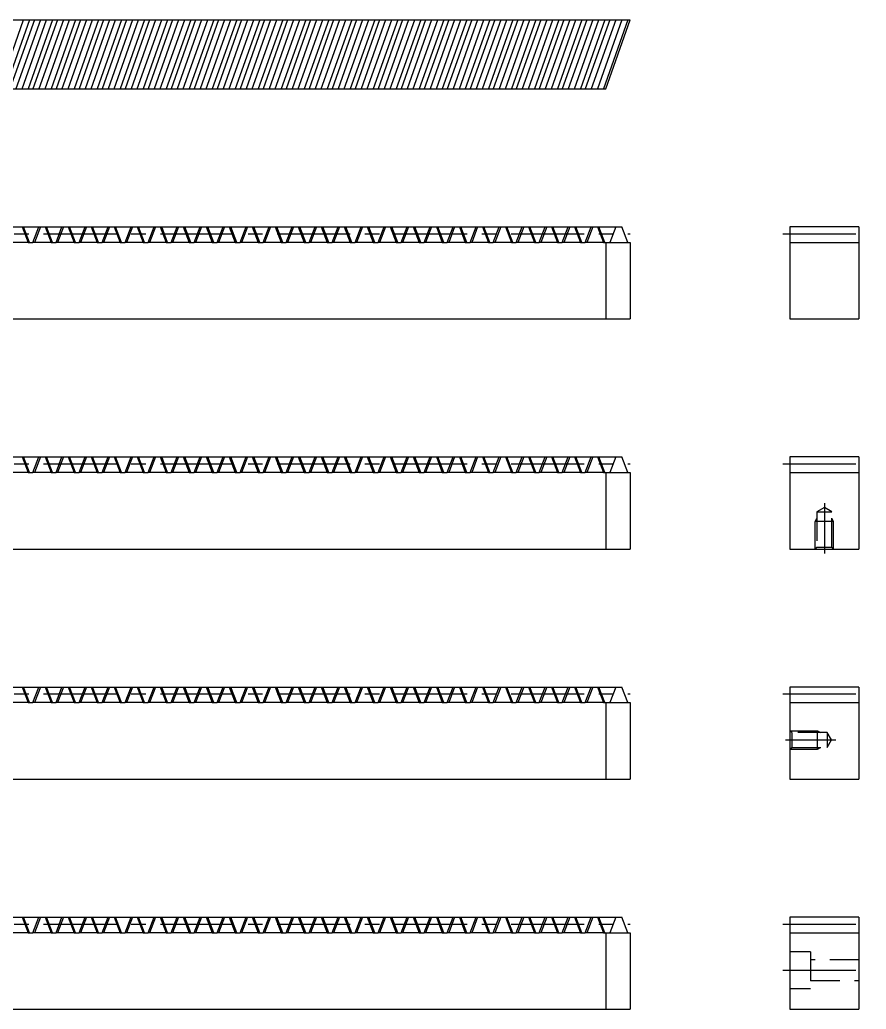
# Model space of a CAD drawing. Extents: x -10 to 357, y -23 to 225.
# Drawn here: x 172.7 to 356.6, y 10 to 225 of the extents above; entities that cross this region are included whole.
import ezdxf

# ---------------------------------------------------------------- set-up
doc = ezdxf.new("R2010")
doc.units = 0
doc.header["$LTSCALE"] = 0.5
doc.linetypes.add('CENTER', pattern=[50.8, 31.75, -6.35, 6.35, -6.35])
doc.linetypes.add('DASHED', pattern=[19.05, 12.7, -6.35])
doc.layers.get('0').update_dxf_attribs({"linetype": 'CONTINUOUS'})
for name, color, linetype in [('MSM_CENTER', 1, 'CENTER'), ('MSM_CONTINUOUS', 7, 'CONTINUOUS'), ('MSM_DASHED', 4, 'DASHED')]:
    doc.layers.add(name, color=color, linetype=linetype)

msp = doc.modelspace()

# ---------------------------------------------------------------- linework, layer by layer
for p, q in [((5.32, 225), (305.32, 225)), ((0, 210), (300, 210)), ((1.83, 180), (303.49, 180)), ((1.83, 130), (303.49, 130)), ((1.83, 80), (303.49, 80)), ((1.83, 30), (303.49, 30))]:
    msp.add_line(p, q)
at = {"layer": 'MSM_CENTER'}
for p, q in [((0, 178.5), (305.32, 178.5)), ((338.43, 178.5), (356.57, 178.5)), ((0, 128.5), (305.32, 128.5)), ((338.43, 128.5), (356.57, 128.5)), ((347.5, 119.98), (347.5, 109.05)), ((0, 78.5), (305.32, 78.5)), ((338.43, 78.5), (356.57, 78.5)), ((339.05, 68.5), (349.98, 68.5)), ((0, 28.5), (305.32, 28.5)), ((338.43, 28.5), (356.57, 28.5)), ((338.43, 18.5), (356.57, 18.5))]:
    msp.add_line(p, q, dxfattribs=at)
at = {"layer": 'MSM_CONTINUOUS'}
for p, q in [((168.17, 210), (173.49, 225)), ((174.79, 225), (169.47, 210)), ((175.85, 225), (170.53, 210)), ((177.15, 225), (171.83, 210)), ((173.17, 210), (178.49, 225)), ((179.79, 225), (174.47, 210)), ((180.85, 225), (175.53, 210)), ((182.15, 225), (176.83, 210)), ((178.17, 210), (183.49, 225)), ((184.79, 225), (179.47, 210)), ((185.85, 225), (180.53, 210)), ((187.15, 225), (181.83, 210)), ((183.17, 210), (188.49, 225)), ((189.79, 225), (184.47, 210)), ((190.85, 225), (185.53, 210)), ((192.15, 225), (186.83, 210)), ((188.17, 210), (193.49, 225)), ((194.79, 225), (189.47, 210)), ((195.85, 225), (190.53, 210)), ((197.15, 225), (191.83, 210)), ((193.17, 210), (198.49, 225)), ((199.79, 225), (194.47, 210)), ((200.85, 225), (195.53, 210)), ((202.15, 225), (196.83, 210)), ((198.17, 210), (203.49, 225)), ((204.79, 225), (199.47, 210)), ((205.85, 225), (200.53, 210)), ((207.15, 225), (201.83, 210)), ((203.17, 210), (208.49, 225)), ((209.79, 225), (204.47, 210)), ((210.85, 225), (205.53, 210)), ((212.15, 225), (206.83, 210)), ((208.17, 210), (213.49, 225)), ((214.79, 225), (209.47, 210)), ((215.85, 225), (210.53, 210)), ((217.15, 225), (211.83, 210)), ((213.17, 210), (218.49, 225)), ((219.79, 225), (214.47, 210)), ((220.85, 225), (215.53, 210)), ((222.15, 225), (216.83, 210)), ((218.17, 210), (223.49, 225)), ((224.79, 225), (219.47, 210)), ((225.85, 225), (220.53, 210)), ((227.15, 225), (221.83, 210)), ((223.17, 210), (228.49, 225)), ((229.79, 225), (224.47, 210)), ((230.85, 225), (225.53, 210)), ((232.15, 225), (226.83, 210)), ((228.17, 210), (233.49, 225)), ((234.79, 225), (229.47, 210)), ((235.85, 225), (230.53, 210)), ((237.15, 225), (231.83, 210)), ((233.17, 210), (238.49, 225)), ((239.79, 225), (234.47, 210)), ((240.85, 225), (235.53, 210)), ((242.15, 225), (236.83, 210)), ((238.17, 210), (243.49, 225)), ((244.79, 225), (239.47, 210)), ((245.85, 225), (240.53, 210)), ((247.15, 225), (241.83, 210)), ((243.17, 210), (248.49, 225)), ((249.79, 225), (244.47, 210)), ((250.85, 225), (245.53, 210)), ((252.15, 225), (246.83, 210)), ((248.17, 210), (253.49, 225)), ((254.79, 225), (249.47, 210)), ((255.85, 225), (250.53, 210)), ((257.15, 225), (251.83, 210)), ((253.17, 210), (258.49, 225)), ((259.79, 225), (254.47, 210)), ((260.85, 225), (255.53, 210)), ((262.15, 225), (256.83, 210)), ((258.17, 210), (263.49, 225)), ((264.79, 225), (259.47, 210)), ((265.85, 225), (260.53, 210)), ((267.15, 225), (261.83, 210)), ((263.17, 210), (268.49, 225)), ((269.79, 225), (264.47, 210)), ((270.85, 225), (265.53, 210)), ((272.15, 225), (266.83, 210)), ((268.17, 210), (273.49, 225)), ((274.79, 225), (269.47, 210)), ((275.85, 225), (270.53, 210)), ((277.15, 225), (271.83, 210)), ((273.17, 210), (278.49, 225)), ((279.79, 225), (274.47, 210)), ((280.85, 225), (275.53, 210)), ((282.15, 225), (276.83, 210)), ((278.17, 210), (283.49, 225)), ((284.79, 225), (279.47, 210)), ((285.85, 225), (280.53, 210)), ((287.15, 225), (281.83, 210)), ((283.17, 210), (288.49, 225)), ((289.79, 225), (284.47, 210)), ((290.85, 225), (285.53, 210)), ((292.15, 225), (286.83, 210)), ((288.17, 210), (293.49, 225)), ((294.79, 225), (289.47, 210)), ((295.85, 225), (290.53, 210)), ((297.15, 225), (291.83, 210)), ((293.17, 210), (298.49, 225)), ((299.79, 225), (294.47, 210)), ((300.85, 225), (295.53, 210)), ((302.15, 225), (296.83, 210)), ((303.49, 225), (298.17, 210)), ((304.79, 225), (299.47, 210)), ((300, 210), (305.32, 225)), ((173.17, 180), (174.47, 176.63)), ((175.53, 176.63), (176.83, 180)), ((178.17, 180), (179.47, 176.63)), ((180.53, 176.63), (181.83, 180)), ((183.17, 180), (184.47, 176.63)), ((185.53, 176.63), (186.83, 180)), ((188.17, 180), (189.47, 176.63)), ((190.53, 176.63), (191.83, 180)), ((193.17, 180), (194.47, 176.63)), ((195.53, 176.63), (196.83, 180)), ((198.17, 180), (199.47, 176.63)), ((200.53, 176.63), (201.83, 180)), ((203.17, 180), (204.47, 176.63)), ((205.53, 176.63), (206.83, 180)), ((208.17, 180), (209.47, 176.63)), ((210.53, 176.63), (211.83, 180)), ((213.17, 180), (214.47, 176.63)), ((215.53, 176.63), (216.83, 180)), ((218.17, 180), (219.47, 176.63)), ((220.53, 176.63), (221.83, 180)), ((223.17, 180), (224.47, 176.63)), ((225.53, 176.63), (226.83, 180)), ((228.17, 180), (229.47, 176.63)), ((230.53, 176.63), (231.83, 180)), ((233.17, 180), (234.47, 176.63)), ((235.53, 176.63), (236.83, 180)), ((238.17, 180), (239.47, 176.63)), ((240.53, 176.63), (241.83, 180)), ((243.17, 180), (244.47, 176.63)), ((245.53, 176.63), (246.83, 180)), ((248.17, 180), (249.47, 176.63)), ((250.53, 176.63), (251.83, 180)), ((253.17, 180), (254.47, 176.63)), ((255.53, 176.63), (256.83, 180)), ((258.17, 180), (259.47, 176.63)), ((260.53, 176.63), (261.83, 180)), ((263.17, 180), (264.47, 176.63)), ((265.53, 176.63), (266.83, 180)), ((268.17, 180), (269.47, 176.63)), ((270.53, 176.63), (271.83, 180)), ((273.17, 180), (274.47, 176.63)), ((275.53, 176.63), (276.83, 180)), ((278.17, 180), (279.47, 176.63)), ((280.53, 176.63), (281.83, 180)), ((283.17, 180), (284.47, 176.63)), ((285.53, 176.63), (286.83, 180)), ((288.17, 180), (289.47, 176.63)), ((290.53, 176.63), (291.83, 180)), ((293.17, 180), (294.47, 176.63)), ((295.53, 176.63), (296.83, 180)), ((298.17, 180), (299.47, 176.63)), ((304.79, 176.63), (303.49, 180)), ((340, 180), (340, 160)), ((355, 180), (340, 180)), ((355, 180), (355, 160)), ((174.47, 176.63), (175.53, 176.63)), ((179.47, 176.63), (180.53, 176.63)), ((184.47, 176.63), (185.53, 176.63)), ((189.47, 176.63), (190.53, 176.63)), ((194.47, 176.63), (195.53, 176.63)), ((199.47, 176.63), (200.53, 176.63)), ((204.47, 176.63), (205.53, 176.63)), ((209.47, 176.63), (210.53, 176.63)), ((214.47, 176.63), (215.53, 176.63)), ((219.47, 176.63), (220.53, 176.63)), ((224.47, 176.63), (225.53, 176.63)), ((229.47, 176.63), (230.53, 176.63)), ((234.47, 176.63), (235.53, 176.63)), ((239.47, 176.63), (240.53, 176.63)), ((244.47, 176.63), (245.53, 176.63)), ((249.47, 176.63), (250.53, 176.63)), ((254.47, 176.63), (255.53, 176.63)), ((259.47, 176.63), (260.53, 176.63)), ((264.47, 176.63), (265.53, 176.63)), ((269.47, 176.63), (270.53, 176.63)), ((274.47, 176.63), (275.53, 176.63)), ((279.47, 176.63), (280.53, 176.63)), ((284.47, 176.63), (285.53, 176.63)), ((289.47, 176.63), (290.53, 176.63)), ((294.47, 176.63), (295.53, 176.63)), ((299.47, 176.63), (305.32, 176.63)), ((300, 176.63), (300, 160)), ((305.32, 176.63), (305.32, 160)), ((340, 176.63), (355, 176.63)), ((0, 160), (305.32, 160)), ((340, 160), (355, 160)), ((173.17, 130), (174.47, 126.63)), ((175.53, 126.63), (176.83, 130)), ((178.17, 130), (179.47, 126.63)), ((180.53, 126.63), (181.83, 130)), ((183.17, 130), (184.47, 126.63)), ((185.53, 126.63), (186.83, 130)), ((188.17, 130), (189.47, 126.63)), ((190.53, 126.63), (191.83, 130)), ((193.17, 130), (194.47, 126.63)), ((195.53, 126.63), (196.83, 130)), ((198.17, 130), (199.47, 126.63)), ((200.53, 126.63), (201.83, 130)), ((203.17, 130), (204.47, 126.63)), ((205.53, 126.63), (206.83, 130)), ((208.17, 130), (209.47, 126.63)), ((210.53, 126.63), (211.83, 130)), ((213.17, 130), (214.47, 126.63)), ((215.53, 126.63), (216.83, 130)), ((218.17, 130), (219.47, 126.63)), ((220.53, 126.63), (221.83, 130)), ((223.17, 130), (224.47, 126.63)), ((225.53, 126.63), (226.83, 130)), ((228.17, 130), (229.47, 126.63)), ((230.53, 126.63), (231.83, 130)), ((233.17, 130), (234.47, 126.63)), ((235.53, 126.63), (236.83, 130)), ((238.17, 130), (239.47, 126.63)), ((240.53, 126.63), (241.83, 130)), ((243.17, 130), (244.47, 126.63)), ((245.53, 126.63), (246.83, 130)), ((248.17, 130), (249.47, 126.63)), ((250.53, 126.63), (251.83, 130)), ((253.17, 130), (254.47, 126.63)), ((255.53, 126.63), (256.83, 130)), ((258.17, 130), (259.47, 126.63)), ((260.53, 126.63), (261.83, 130)), ((263.17, 130), (264.47, 126.63)), ((265.53, 126.63), (266.83, 130)), ((268.17, 130), (269.47, 126.63)), ((270.53, 126.63), (271.83, 130)), ((273.17, 130), (274.47, 126.63)), ((275.53, 126.63), (276.83, 130)), ((278.17, 130), (279.47, 126.63)), ((280.53, 126.63), (281.83, 130)), ((283.17, 130), (284.47, 126.63)), ((285.53, 126.63), (286.83, 130)), ((288.17, 130), (289.47, 126.63)), ((290.53, 126.63), (291.83, 130)), ((293.17, 130), (294.47, 126.63)), ((295.53, 126.63), (296.83, 130)), ((298.17, 130), (299.47, 126.63)), ((304.79, 126.63), (303.49, 130)), ((340, 130), (340, 110)), ((355, 130), (340, 130)), ((355, 130), (355, 110)), ((174.47, 126.63), (175.53, 126.63)), ((179.47, 126.63), (180.53, 126.63)), ((184.47, 126.63), (185.53, 126.63)), ((189.47, 126.63), (190.53, 126.63)), ((194.47, 126.63), (195.53, 126.63)), ((199.47, 126.63), (200.53, 126.63)), ((204.47, 126.63), (205.53, 126.63)), ((209.47, 126.63), (210.53, 126.63)), ((214.47, 126.63), (215.53, 126.63)), ((219.47, 126.63), (220.53, 126.63)), ((224.47, 126.63), (225.53, 126.63)), ((229.47, 126.63), (230.53, 126.63)), ((234.47, 126.63), (235.53, 126.63)), ((239.47, 126.63), (240.53, 126.63)), ((244.47, 126.63), (245.53, 126.63)), ((249.47, 126.63), (250.53, 126.63)), ((254.47, 126.63), (255.53, 126.63)), ((259.47, 126.63), (260.53, 126.63)), ((264.47, 126.63), (265.53, 126.63)), ((269.47, 126.63), (270.53, 126.63)), ((274.47, 126.63), (275.53, 126.63)), ((279.47, 126.63), (280.53, 126.63)), ((284.47, 126.63), (285.53, 126.63)), ((289.47, 126.63), (290.53, 126.63)), ((294.47, 126.63), (295.53, 126.63)), ((299.47, 126.63), (305.32, 126.63)), ((300, 126.63), (300, 110)), ((305.32, 126.63), (305.32, 110)), ((340, 126.63), (355, 126.63)), ((0, 110), (305.32, 110)), ((340, 110), (355, 110)), ((173.17, 80), (174.47, 76.62)), ((175.53, 76.62), (176.83, 80)), ((178.17, 80), (179.47, 76.62)), ((180.53, 76.62), (181.83, 80)), ((183.17, 80), (184.47, 76.62)), ((185.53, 76.62), (186.83, 80)), ((188.17, 80), (189.47, 76.62)), ((190.53, 76.62), (191.83, 80)), ((193.17, 80), (194.47, 76.62)), ((195.53, 76.62), (196.83, 80)), ((198.17, 80), (199.47, 76.62)), ((200.53, 76.62), (201.83, 80)), ((203.17, 80), (204.47, 76.62)), ((205.53, 76.62), (206.83, 80)), ((208.17, 80), (209.47, 76.62)), ((210.53, 76.62), (211.83, 80)), ((213.17, 80), (214.47, 76.62)), ((215.53, 76.62), (216.83, 80)), ((218.17, 80), (219.47, 76.62)), ((220.53, 76.62), (221.83, 80)), ((223.17, 80), (224.47, 76.62)), ((225.53, 76.62), (226.83, 80)), ((228.17, 80), (229.47, 76.62)), ((230.53, 76.62), (231.83, 80)), ((233.17, 80), (234.47, 76.62)), ((235.53, 76.62), (236.83, 80)), ((238.17, 80), (239.47, 76.62)), ((240.53, 76.62), (241.83, 80)), ((243.17, 80), (244.47, 76.62)), ((245.53, 76.62), (246.83, 80)), ((248.17, 80), (249.47, 76.62)), ((250.53, 76.62), (251.83, 80)), ((253.17, 80), (254.47, 76.62)), ((255.53, 76.62), (256.83, 80)), ((258.17, 80), (259.47, 76.62)), ((260.53, 76.62), (261.83, 80)), ((263.17, 80), (264.47, 76.62)), ((265.53, 76.62), (266.83, 80)), ((268.17, 80), (269.47, 76.62)), ((270.53, 76.62), (271.83, 80)), ((273.17, 80), (274.47, 76.62)), ((275.53, 76.62), (276.83, 80)), ((278.17, 80), (279.47, 76.62)), ((280.53, 76.62), (281.83, 80)), ((283.17, 80), (284.47, 76.62)), ((285.53, 76.62), (286.83, 80)), ((288.17, 80), (289.47, 76.62)), ((290.53, 76.62), (291.83, 80)), ((293.17, 80), (294.47, 76.62)), ((295.53, 76.62), (296.83, 80)), ((298.17, 80), (299.47, 76.62)), ((304.79, 76.62), (303.49, 80)), ((340, 80), (340, 60)), ((355, 80), (340, 80)), ((355, 80), (355, 60)), ((174.47, 76.62), (175.53, 76.62)), ((179.47, 76.62), (180.53, 76.62)), ((184.47, 76.62), (185.53, 76.62)), ((189.47, 76.62), (190.53, 76.62)), ((194.47, 76.62), (195.53, 76.62)), ((199.47, 76.62), (200.53, 76.62)), ((204.47, 76.62), (205.53, 76.62)), ((209.47, 76.62), (210.53, 76.62)), ((214.47, 76.62), (215.53, 76.62)), ((219.47, 76.62), (220.53, 76.62)), ((224.47, 76.62), (225.53, 76.62)), ((229.47, 76.62), (230.53, 76.62)), ((234.47, 76.62), (235.53, 76.62)), ((239.47, 76.62), (240.53, 76.62)), ((244.47, 76.62), (245.53, 76.62)), ((249.47, 76.62), (250.53, 76.62)), ((254.47, 76.62), (255.53, 76.62)), ((259.47, 76.62), (260.53, 76.62)), ((264.47, 76.62), (265.53, 76.62)), ((269.47, 76.62), (270.53, 76.62)), ((274.47, 76.62), (275.53, 76.62)), ((279.47, 76.62), (280.53, 76.62)), ((284.47, 76.62), (285.53, 76.62)), ((289.47, 76.62), (290.53, 76.62)), ((294.47, 76.62), (295.53, 76.62)), ((299.47, 76.62), (305.32, 76.62)), ((300, 76.62), (300, 60)), ((305.32, 76.62), (305.32, 60)), ((340, 76.62), (355, 76.62)), ((340.23, 76.62), (340.43, 76.62)), ((340.23, 76.62), (340.43, 76.62)), ((0, 60), (305.32, 60)), ((340, 60), (355, 60)), ((173.17, 30), (174.47, 26.62)), ((175.53, 26.62), (176.83, 30)), ((178.17, 30), (179.47, 26.62)), ((180.53, 26.62), (181.83, 30)), ((183.17, 30), (184.47, 26.62)), ((185.53, 26.62), (186.83, 30)), ((188.17, 30), (189.47, 26.62)), ((190.53, 26.62), (191.83, 30)), ((193.17, 30), (194.47, 26.62)), ((195.53, 26.62), (196.83, 30)), ((198.17, 30), (199.47, 26.62)), ((200.53, 26.62), (201.83, 30)), ((203.17, 30), (204.47, 26.62)), ((205.53, 26.62), (206.83, 30)), ((208.17, 30), (209.47, 26.62)), ((210.53, 26.62), (211.83, 30)), ((213.17, 30), (214.47, 26.62)), ((215.53, 26.62), (216.83, 30)), ((218.17, 30), (219.47, 26.62)), ((220.53, 26.62), (221.83, 30)), ((223.17, 30), (224.47, 26.62)), ((225.53, 26.62), (226.83, 30)), ((228.17, 30), (229.47, 26.62)), ((230.53, 26.62), (231.83, 30)), ((233.17, 30), (234.47, 26.62)), ((235.53, 26.62), (236.83, 30)), ((238.17, 30), (239.47, 26.62)), ((240.53, 26.62), (241.83, 30)), ((243.17, 30), (244.47, 26.62)), ((245.53, 26.62), (246.83, 30)), ((248.17, 30), (249.47, 26.62)), ((250.53, 26.62), (251.83, 30)), ((253.17, 30), (254.47, 26.62)), ((255.53, 26.62), (256.83, 30)), ((258.17, 30), (259.47, 26.62)), ((260.53, 26.62), (261.83, 30)), ((263.17, 30), (264.47, 26.62)), ((265.53, 26.62), (266.83, 30)), ((268.17, 30), (269.47, 26.62)), ((270.53, 26.62), (271.83, 30)), ((273.17, 30), (274.47, 26.62)), ((275.53, 26.62), (276.83, 30)), ((278.17, 30), (279.47, 26.62)), ((280.53, 26.62), (281.83, 30)), ((283.17, 30), (284.47, 26.62)), ((285.53, 26.62), (286.83, 30)), ((288.17, 30), (289.47, 26.62)), ((290.53, 26.62), (291.83, 30)), ((293.17, 30), (294.47, 26.62)), ((295.53, 26.62), (296.83, 30)), ((298.17, 30), (299.47, 26.62)), ((304.79, 26.62), (303.49, 30)), ((340, 30), (340, 10)), ((355, 30), (340, 30)), ((355, 30), (355, 10)), ((174.47, 26.62), (175.53, 26.62)), ((179.47, 26.62), (180.53, 26.62)), ((184.47, 26.62), (185.53, 26.62)), ((189.47, 26.62), (190.53, 26.62)), ((194.47, 26.62), (195.53, 26.62)), ((199.47, 26.62), (200.53, 26.62)), ((204.47, 26.62), (205.53, 26.62)), ((209.47, 26.62), (210.53, 26.62)), ((214.47, 26.62), (215.53, 26.62)), ((219.47, 26.62), (220.53, 26.62)), ((224.47, 26.62), (225.53, 26.62)), ((229.47, 26.62), (230.53, 26.62)), ((234.47, 26.62), (235.53, 26.62)), ((239.47, 26.62), (240.53, 26.62)), ((244.47, 26.62), (245.53, 26.62)), ((249.47, 26.62), (250.53, 26.62)), ((254.47, 26.62), (255.53, 26.62)), ((259.47, 26.62), (260.53, 26.62)), ((264.47, 26.62), (265.53, 26.62)), ((269.47, 26.62), (270.53, 26.62)), ((274.47, 26.62), (275.53, 26.62)), ((279.47, 26.62), (280.53, 26.62)), ((284.47, 26.62), (285.53, 26.62)), ((289.47, 26.62), (290.53, 26.62)), ((294.47, 26.62), (295.53, 26.62)), ((299.47, 26.62), (305.32, 26.62)), ((300, 26.62), (300, 10)), ((305.32, 26.62), (305.32, 10)), ((340, 26.62), (355, 26.62)), ((0, 10), (305.32, 10)), ((340, 10), (355, 10))]:
    msp.add_line(p, q, dxfattribs=at)
at = {"layer": 'MSM_DASHED'}
for p, q in [((174.79, 176.63), (173.49, 180)), ((177.15, 180), (175.85, 176.63)), ((179.79, 176.63), (178.49, 180)), ((182.15, 180), (180.85, 176.63)), ((184.79, 176.63), (183.49, 180)), ((187.15, 180), (185.85, 176.63)), ((189.79, 176.63), (188.49, 180)), ((192.15, 180), (190.85, 176.63)), ((194.79, 176.63), (193.49, 180)), ((197.15, 180), (195.85, 176.63)), ((199.79, 176.63), (198.49, 180)), ((202.15, 180), (200.85, 176.63)), ((204.79, 176.63), (203.49, 180)), ((207.15, 180), (205.85, 176.63)), ((209.79, 176.63), (208.49, 180)), ((212.15, 180), (210.85, 176.63)), ((214.79, 176.63), (213.49, 180)), ((217.15, 180), (215.85, 176.63)), ((219.79, 176.63), (218.49, 180)), ((222.15, 180), (220.85, 176.63)), ((224.79, 176.63), (223.49, 180)), ((227.15, 180), (225.85, 176.63)), ((229.79, 176.63), (228.49, 180)), ((232.15, 180), (230.85, 176.63)), ((234.79, 176.63), (233.49, 180)), ((237.15, 180), (235.85, 176.63)), ((239.79, 176.63), (238.49, 180)), ((242.15, 180), (240.85, 176.63)), ((244.79, 176.63), (243.49, 180)), ((247.15, 180), (245.85, 176.63)), ((249.79, 176.63), (248.49, 180)), ((252.15, 180), (250.85, 176.63)), ((254.79, 176.63), (253.49, 180)), ((257.15, 180), (255.85, 176.63)), ((259.79, 176.63), (258.49, 180)), ((262.15, 180), (260.85, 176.63)), ((264.79, 176.63), (263.49, 180)), ((267.15, 180), (265.85, 176.63)), ((269.79, 176.63), (268.49, 180)), ((272.15, 180), (270.85, 176.63)), ((274.79, 176.63), (273.49, 180)), ((277.15, 180), (275.85, 176.63)), ((279.79, 176.63), (278.49, 180)), ((282.15, 180), (280.85, 176.63)), ((284.79, 176.63), (283.49, 180)), ((287.15, 180), (285.85, 176.63)), ((289.79, 176.63), (288.49, 180)), ((292.15, 180), (290.85, 176.63)), ((294.79, 176.63), (293.49, 180)), ((297.15, 180), (295.85, 176.63)), ((299.79, 176.63), (298.49, 180)), ((302.15, 180), (300.85, 176.63)), ((174.47, 176.63), (170.53, 176.63)), ((179.47, 176.63), (175.53, 176.63)), ((184.47, 176.63), (180.53, 176.63)), ((189.47, 176.63), (185.53, 176.63)), ((194.47, 176.63), (190.53, 176.63)), ((199.47, 176.63), (195.53, 176.63)), ((204.47, 176.63), (200.53, 176.63)), ((209.47, 176.63), (205.53, 176.63)), ((214.47, 176.63), (210.53, 176.63)), ((219.47, 176.63), (215.53, 176.63)), ((224.47, 176.63), (220.53, 176.63)), ((229.47, 176.63), (225.53, 176.63)), ((234.47, 176.63), (230.53, 176.63)), ((239.47, 176.63), (235.53, 176.63)), ((244.47, 176.63), (240.53, 176.63)), ((249.47, 176.63), (245.53, 176.63)), ((254.47, 176.63), (250.53, 176.63)), ((259.47, 176.63), (255.53, 176.63)), ((264.47, 176.63), (260.53, 176.63)), ((269.47, 176.63), (265.53, 176.63)), ((274.47, 176.63), (270.53, 176.63)), ((279.47, 176.63), (275.53, 176.63)), ((284.47, 176.63), (280.53, 176.63)), ((289.47, 176.63), (285.53, 176.63)), ((294.47, 176.63), (290.53, 176.63)), ((299.47, 176.63), (295.53, 176.63)), ((174.79, 126.63), (173.49, 130)), ((177.15, 130), (175.85, 126.63)), ((179.79, 126.63), (178.49, 130)), ((182.15, 130), (180.85, 126.63)), ((184.79, 126.63), (183.49, 130)), ((187.15, 130), (185.85, 126.63)), ((189.79, 126.63), (188.49, 130)), ((192.15, 130), (190.85, 126.63)), ((194.79, 126.63), (193.49, 130)), ((197.15, 130), (195.85, 126.63)), ((199.79, 126.63), (198.49, 130)), ((202.15, 130), (200.85, 126.63)), ((204.79, 126.63), (203.49, 130)), ((207.15, 130), (205.85, 126.63)), ((209.79, 126.63), (208.49, 130)), ((212.15, 130), (210.85, 126.63)), ((214.79, 126.63), (213.49, 130)), ((217.15, 130), (215.85, 126.63)), ((219.79, 126.63), (218.49, 130)), ((222.15, 130), (220.85, 126.63)), ((224.79, 126.63), (223.49, 130)), ((227.15, 130), (225.85, 126.63)), ((229.79, 126.63), (228.49, 130)), ((232.15, 130), (230.85, 126.63)), ((234.79, 126.63), (233.49, 130)), ((237.15, 130), (235.85, 126.63)), ((239.79, 126.63), (238.49, 130)), ((242.15, 130), (240.85, 126.63)), ((244.79, 126.63), (243.49, 130)), ((247.15, 130), (245.85, 126.63)), ((249.79, 126.63), (248.49, 130)), ((252.15, 130), (250.85, 126.63)), ((254.79, 126.63), (253.49, 130)), ((257.15, 130), (255.85, 126.63)), ((259.79, 126.63), (258.49, 130)), ((262.15, 130), (260.85, 126.63)), ((264.79, 126.63), (263.49, 130)), ((267.15, 130), (265.85, 126.63)), ((269.79, 126.63), (268.49, 130)), ((272.15, 130), (270.85, 126.63)), ((274.79, 126.63), (273.49, 130)), ((277.15, 130), (275.85, 126.63)), ((279.79, 126.63), (278.49, 130)), ((282.15, 130), (280.85, 126.63)), ((284.79, 126.63), (283.49, 130)), ((287.15, 130), (285.85, 126.63)), ((289.79, 126.63), (288.49, 130)), ((292.15, 130), (290.85, 126.63)), ((294.79, 126.63), (293.49, 130)), ((297.15, 130), (295.85, 126.63)), ((299.79, 126.63), (298.49, 130)), ((302.15, 130), (300.85, 126.63)), ((174.47, 126.63), (170.53, 126.63)), ((179.47, 126.63), (175.53, 126.63)), ((184.47, 126.63), (180.53, 126.63)), ((189.47, 126.63), (185.53, 126.63)), ((194.47, 126.63), (190.53, 126.63)), ((199.47, 126.63), (195.53, 126.63)), ((204.47, 126.63), (200.53, 126.63)), ((209.47, 126.63), (205.53, 126.63)), ((214.47, 126.63), (210.53, 126.63)), ((219.47, 126.63), (215.53, 126.63)), ((224.47, 126.63), (220.53, 126.63)), ((229.47, 126.63), (225.53, 126.63)), ((234.47, 126.63), (230.53, 126.63)), ((239.47, 126.63), (235.53, 126.63)), ((244.47, 126.63), (240.53, 126.63)), ((249.47, 126.63), (245.53, 126.63)), ((254.47, 126.63), (250.53, 126.63)), ((259.47, 126.63), (255.53, 126.63)), ((264.47, 126.63), (260.53, 126.63)), ((269.47, 126.63), (265.53, 126.63)), ((274.47, 126.63), (270.53, 126.63)), ((279.47, 126.63), (275.53, 126.63)), ((284.47, 126.63), (280.53, 126.63)), ((289.47, 126.63), (285.53, 126.63)), ((294.47, 126.63), (290.53, 126.63)), ((299.47, 126.63), (295.53, 126.63)), ((347.5, 119.04), (345.88, 118.1)), ((349.12, 118.1), (347.5, 119.04)), ((345.5, 116), (345.88, 116.66)), ((345.88, 118.1), (349.12, 118.1)), ((345.88, 118.1), (345.88, 110.38)), ((349.12, 110.38), (349.12, 118.1)), ((349.5, 116), (349.12, 116.66)), ((345.5, 110), (345.5, 116)), ((349.5, 116), (345.5, 116)), ((345.5, 110), (345.5, 116)), ((349.5, 116), (345.5, 116)), ((349.5, 110), (349.5, 116)), ((349.5, 110), (349.5, 116)), ((345.88, 110.38), (345.5, 110)), ((345.88, 110.38), (349.12, 110.38)), ((349.5, 110), (349.12, 110.38)), ((174.79, 76.62), (173.49, 80)), ((177.15, 80), (175.85, 76.62)), ((179.79, 76.62), (178.49, 80)), ((182.15, 80), (180.85, 76.62)), ((184.79, 76.62), (183.49, 80)), ((187.15, 80), (185.85, 76.62)), ((189.79, 76.62), (188.49, 80)), ((192.15, 80), (190.85, 76.62)), ((194.79, 76.62), (193.49, 80)), ((197.15, 80), (195.85, 76.62)), ((199.79, 76.62), (198.49, 80)), ((202.15, 80), (200.85, 76.62)), ((204.79, 76.62), (203.49, 80)), ((207.15, 80), (205.85, 76.62)), ((209.79, 76.62), (208.49, 80)), ((212.15, 80), (210.85, 76.62)), ((214.79, 76.62), (213.49, 80)), ((217.15, 80), (215.85, 76.62)), ((219.79, 76.62), (218.49, 80)), ((222.15, 80), (220.85, 76.62)), ((224.79, 76.62), (223.49, 80)), ((227.15, 80), (225.85, 76.62)), ((229.79, 76.62), (228.49, 80)), ((232.15, 80), (230.85, 76.62)), ((234.79, 76.62), (233.49, 80)), ((237.15, 80), (235.85, 76.62)), ((239.79, 76.62), (238.49, 80)), ((242.15, 80), (240.85, 76.62)), ((244.79, 76.62), (243.49, 80)), ((247.15, 80), (245.85, 76.62)), ((249.79, 76.62), (248.49, 80)), ((252.15, 80), (250.85, 76.62)), ((254.79, 76.62), (253.49, 80)), ((257.15, 80), (255.85, 76.62)), ((259.79, 76.62), (258.49, 80)), ((262.15, 80), (260.85, 76.62)), ((264.79, 76.62), (263.49, 80)), ((267.15, 80), (265.85, 76.62)), ((269.79, 76.62), (268.49, 80)), ((272.15, 80), (270.85, 76.62)), ((274.79, 76.62), (273.49, 80)), ((277.15, 80), (275.85, 76.62)), ((279.79, 76.62), (278.49, 80)), ((282.15, 80), (280.85, 76.62)), ((284.79, 76.62), (283.49, 80)), ((287.15, 80), (285.85, 76.62)), ((289.79, 76.62), (288.49, 80)), ((292.15, 80), (290.85, 76.62)), ((294.79, 76.62), (293.49, 80)), ((297.15, 80), (295.85, 76.62)), ((299.79, 76.62), (298.49, 80)), ((302.15, 80), (300.85, 76.62)), ((174.47, 76.62), (170.53, 76.62)), ((179.47, 76.62), (175.53, 76.62)), ((184.47, 76.62), (180.53, 76.62)), ((189.47, 76.62), (185.53, 76.62)), ((194.47, 76.62), (190.53, 76.62)), ((199.47, 76.62), (195.53, 76.62)), ((204.47, 76.62), (200.53, 76.62)), ((209.47, 76.62), (205.53, 76.62)), ((214.47, 76.62), (210.53, 76.62)), ((219.47, 76.62), (215.53, 76.62)), ((224.47, 76.62), (220.53, 76.62)), ((229.47, 76.62), (225.53, 76.62)), ((234.47, 76.62), (230.53, 76.62)), ((239.47, 76.62), (235.53, 76.62)), ((244.47, 76.62), (240.53, 76.62)), ((249.47, 76.62), (245.53, 76.62)), ((254.47, 76.62), (250.53, 76.62)), ((259.47, 76.62), (255.53, 76.62)), ((264.47, 76.62), (260.53, 76.62)), ((269.47, 76.62), (265.53, 76.62)), ((274.47, 76.62), (270.53, 76.62)), ((279.47, 76.62), (275.53, 76.62)), ((284.47, 76.62), (280.53, 76.62)), ((289.47, 76.62), (285.53, 76.62)), ((294.47, 76.62), (290.53, 76.62)), ((299.47, 76.62), (295.53, 76.62)), ((340.38, 70.12), (340, 70.5)), ((340, 70.5), (346, 70.5)), ((340, 70.5), (346, 70.5)), ((340.38, 70.12), (340.38, 66.88)), ((348.1, 70.12), (340.38, 70.12)), ((346, 66.5), (346, 70.5)), ((346, 66.5), (346, 70.5)), ((346, 70.5), (346.66, 70.12)), ((348.1, 70.12), (348.1, 66.88)), ((349.04, 68.5), (348.1, 70.12)), ((340, 66.5), (340.38, 66.88)), ((340.38, 66.88), (348.1, 66.88)), ((346, 66.5), (346.66, 66.88)), ((348.1, 66.88), (349.04, 68.5)), ((340, 66.5), (346, 66.5)), ((340, 66.5), (346, 66.5)), ((174.79, 26.62), (173.49, 30)), ((177.15, 30), (175.85, 26.62)), ((179.79, 26.62), (178.49, 30)), ((182.15, 30), (180.85, 26.62)), ((184.79, 26.62), (183.49, 30)), ((187.15, 30), (185.85, 26.62)), ((189.79, 26.62), (188.49, 30)), ((192.15, 30), (190.85, 26.62)), ((194.79, 26.62), (193.49, 30)), ((197.15, 30), (195.85, 26.62)), ((199.79, 26.62), (198.49, 30)), ((202.15, 30), (200.85, 26.62)), ((204.79, 26.62), (203.49, 30)), ((207.15, 30), (205.85, 26.62)), ((209.79, 26.62), (208.49, 30)), ((212.15, 30), (210.85, 26.62)), ((214.79, 26.62), (213.49, 30)), ((217.15, 30), (215.85, 26.62)), ((219.79, 26.62), (218.49, 30)), ((222.15, 30), (220.85, 26.62)), ((224.79, 26.62), (223.49, 30)), ((227.15, 30), (225.85, 26.62)), ((229.79, 26.62), (228.49, 30)), ((232.15, 30), (230.85, 26.62)), ((234.79, 26.62), (233.49, 30)), ((237.15, 30), (235.85, 26.62)), ((239.79, 26.62), (238.49, 30)), ((242.15, 30), (240.85, 26.62)), ((244.79, 26.62), (243.49, 30)), ((247.15, 30), (245.85, 26.62)), ((249.79, 26.62), (248.49, 30)), ((252.15, 30), (250.85, 26.62)), ((254.79, 26.62), (253.49, 30)), ((257.15, 30), (255.85, 26.62)), ((259.79, 26.62), (258.49, 30)), ((262.15, 30), (260.85, 26.62)), ((264.79, 26.62), (263.49, 30)), ((267.15, 30), (265.85, 26.62)), ((269.79, 26.62), (268.49, 30)), ((272.15, 30), (270.85, 26.62)), ((274.79, 26.62), (273.49, 30)), ((277.15, 30), (275.85, 26.62)), ((279.79, 26.62), (278.49, 30)), ((282.15, 30), (280.85, 26.62)), ((284.79, 26.62), (283.49, 30)), ((287.15, 30), (285.85, 26.62)), ((289.79, 26.62), (288.49, 30)), ((292.15, 30), (290.85, 26.62)), ((294.79, 26.62), (293.49, 30)), ((297.15, 30), (295.85, 26.62)), ((299.79, 26.62), (298.49, 30)), ((302.15, 30), (300.85, 26.62)), ((174.47, 26.62), (170.53, 26.62)), ((179.47, 26.62), (175.53, 26.62)), ((184.47, 26.62), (180.53, 26.62)), ((189.47, 26.62), (185.53, 26.62)), ((194.47, 26.62), (190.53, 26.62)), ((199.47, 26.62), (195.53, 26.62)), ((204.47, 26.62), (200.53, 26.62)), ((209.47, 26.62), (205.53, 26.62)), ((214.47, 26.62), (210.53, 26.62)), ((219.47, 26.62), (215.53, 26.62)), ((224.47, 26.62), (220.53, 26.62)), ((229.47, 26.62), (225.53, 26.62)), ((234.47, 26.62), (230.53, 26.62)), ((239.47, 26.62), (235.53, 26.62)), ((244.47, 26.62), (240.53, 26.62)), ((249.47, 26.62), (245.53, 26.62)), ((254.47, 26.62), (250.53, 26.62)), ((259.47, 26.62), (255.53, 26.62)), ((264.47, 26.62), (260.53, 26.62)), ((269.47, 26.62), (265.53, 26.62)), ((274.47, 26.62), (270.53, 26.62)), ((279.47, 26.62), (275.53, 26.62)), ((284.47, 26.62), (280.53, 26.62)), ((289.47, 26.62), (285.53, 26.62)), ((294.47, 26.62), (290.53, 26.62)), ((299.47, 26.62), (295.53, 26.62)), ((344.5, 22.5), (340, 22.5)), ((344.5, 22.5), (344.5, 14.5)), ((355, 20.75), (344.5, 20.75)), ((344.5, 16.25), (355, 16.25)), ((340, 14.5), (344.5, 14.5))]:
    msp.add_line(p, q, dxfattribs=at)

doc.saveas('drawing.dxf')
